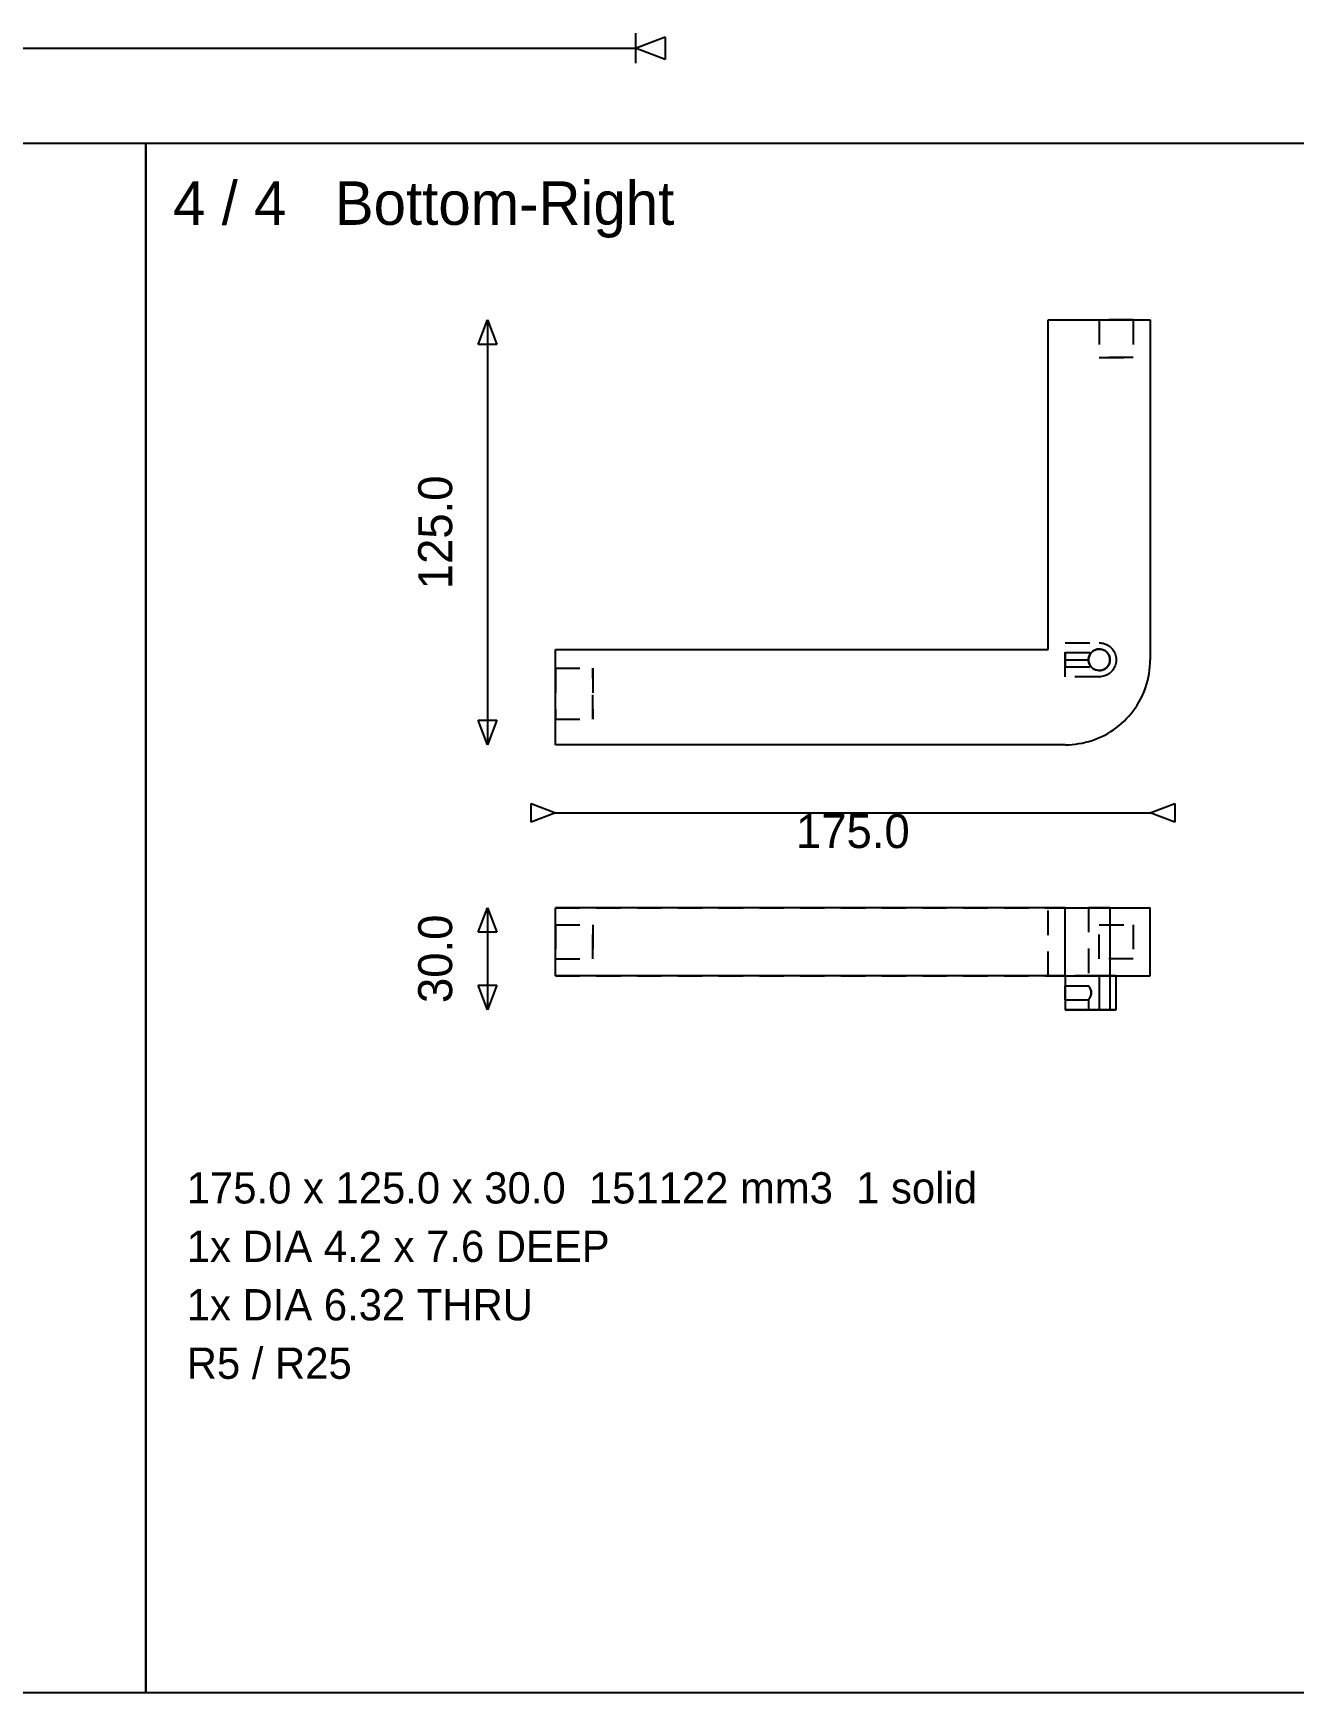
# Model space of a CAD drawing. Extents: x 8 to 586, y 8 to 412.
# Drawn here: x 315.7 to 408.4, y 84 to 206.1 of the extents above; entities that cross this region are included whole.
import ezdxf
from ezdxf.enums import TextEntityAlignment as Align

# ---------------------------------------------------------------- set-up
doc = ezdxf.new("R2010")
doc.units = 0
doc.linetypes.add('DASHED', pattern=[3, 1.8, -1.2])
for name, color, linetype in [('DIMS', 1, 'CONTINUOUS'), ('FRAME', 250, 'CONTINUOUS'), ('HIDDEN', 8, 'DASHED'), ('LABEL', 7, 'CONTINUOUS'), ('TEXT', 7, 'CONTINUOUS'), ('VISIBLE', 7, 'CONTINUOUS')]:
    doc.layers.add(name, color=color, linetype=linetype)

msp = doc.modelspace()

# ---------------------------------------------------------------- linework, layer by layer
at = {"layer": 'DIMS'}
for p, q in [((360, 206.1), (360, 203.9)), ((360, 205), (362.2, 205.836)), ((362.2, 205.836), (362.2, 204.164)), ((235, 205), (360, 205)), ((362.2, 204.164), (360, 205)), ((348.441, 183.2), (349.125, 185)), ((349.125, 185), (349.125, 153.75)), ((349.125, 185), (349.809, 183.2)), ((349.809, 183.2), (348.441, 183.2)), ((349.125, 153.75), (348.441, 155.55)), ((348.441, 155.55), (349.809, 155.55)), ((349.809, 155.55), (349.125, 153.75)), ((352.325, 148.066), (352.325, 149.434)), ((352.325, 149.434), (354.125, 148.75)), ((397.875, 148.75), (399.675, 149.434)), ((399.675, 149.434), (399.675, 148.066)), ((354.125, 148.75), (352.325, 148.066)), ((354.125, 148.75), (397.875, 148.75)), ((399.675, 148.066), (397.875, 148.75)), ((348.441, 139.95), (349.125, 141.75)), ((349.125, 141.75), (349.125, 134.25)), ((349.125, 141.75), (349.809, 139.95)), ((349.809, 139.95), (348.441, 139.95)), ((349.125, 134.25), (348.441, 136.05)), ((348.441, 136.05), (349.809, 136.05)), ((349.809, 136.05), (349.125, 134.25))]:
    msp.add_line(p, q, dxfattribs=at)
at = {"layer": 'FRAME'}
for p, q in [((220, 198), (324, 198)), ((324, 198), (324, 84)), ((324, 198), (428, 198)), ((324, 84), (324, 198)), ((324, 84), (220, 84)), ((428, 84), (324, 84))]:
    msp.add_line(p, q, dxfattribs=at)
at = {"layer": 'HIDDEN'}
for p, q in [((390.375, 185), (397.875, 185)), ((390.375, 160.75), (390.375, 185)), ((396.625, 185), (394.125, 185)), ((394.125, 185), (396.625, 185)), ((394.125, 185), (394.125, 182.25)), ((394.125, 185), (394.125, 182.25)), ((396.625, 185), (396.625, 182.25)), ((396.625, 185), (396.625, 182.25)), ((397.875, 185), (397.875, 160)), ((396.625, 182.25), (394.125, 182.25)), ((394.125, 182.25), (396.625, 182.25)), ((391.625, 161.25), (394.125, 161.25)), ((391.625, 158.75), (391.625, 161.25)), ((391.625, 161.25), (394.125, 161.25)), ((391.625, 158.75), (391.625, 161.25)), ((394.125, 161.25), (394.2256, 161.2459)), ((394.125, 161.25), (394.2256, 161.2459)), ((394.2256, 161.2459), (394.3255, 161.2338)), ((394.2256, 161.2459), (394.3255, 161.2338)), ((394.3255, 161.2338), (394.4241, 161.2137)), ((394.3255, 161.2338), (394.4241, 161.2137)), ((394.4241, 161.2137), (394.5208, 161.1857)), ((394.4241, 161.2137), (394.5208, 161.1857)), ((394.5208, 161.1857), (394.615, 161.15)), ((394.5208, 161.1857), (394.615, 161.15)), ((354.125, 153.75), (354.125, 160.75)), ((354.125, 160.75), (390.375, 160.75)), ((391.625, 160.5115), (391.625, 160.525)), ((391.625, 160.525), (391.625, 160.4981)), ((391.625, 160.525), (393.5347, 160.525)), ((391.625, 160.4981), (391.625, 160.5115)), ((391.625, 160.4846), (391.625, 160.4981)), ((391.625, 160.4981), (391.625, 160.4712)), ((391.625, 160.4712), (391.625, 160.4846)), ((391.625, 160.4577), (391.625, 160.4712)), ((391.625, 160.4712), (391.625, 160.4442)), ((391.625, 160.4442), (391.625, 160.4577)), ((391.625, 160.4308), (391.625, 160.4442)), ((391.625, 160.4442), (391.625, 160.4173)), ((391.625, 160.4173), (391.625, 160.4308)), ((391.625, 160.4038), (391.625, 160.4173)), ((391.625, 160.4173), (391.625, 160.3904)), ((391.625, 160.3904), (391.625, 160.4038)), ((391.625, 160.3769), (391.625, 160.3904)), ((391.625, 160.3904), (391.625, 160.3635)), ((391.625, 160.3635), (391.625, 160.3769)), ((391.625, 160.35), (391.625, 160.3635)), ((391.625, 160.3635), (391.625, 160.3365)), ((391.625, 160.3365), (391.625, 160.35)), ((391.625, 160.3231), (391.625, 160.3365)), ((391.625, 160.3365), (391.625, 160.3096)), ((391.625, 160.3096), (391.625, 160.3231)), ((391.625, 160.2962), (391.625, 160.3096)), ((391.625, 160.3096), (391.625, 160.2827)), ((391.625, 160.2827), (391.625, 160.2962)), ((391.625, 160.2692), (391.625, 160.2827)), ((391.625, 160.2827), (391.625, 160.2558)), ((391.625, 160.2558), (391.625, 160.2692)), ((391.625, 160.2423), (391.625, 160.2558)), ((391.625, 160.2558), (391.625, 160.2288)), ((391.625, 160.2288), (391.625, 160.2423)), ((391.625, 160.2154), (391.625, 160.2288)), ((391.625, 160.2288), (391.625, 160.2019)), ((391.625, 160.2019), (391.625, 160.2154)), ((391.625, 160.1885), (391.625, 160.2019)), ((391.625, 160.2019), (391.625, 160.175)), ((391.625, 160.175), (391.625, 160.1885)), ((391.625, 160.1615), (391.625, 160.175)), ((391.625, 160.175), (391.625, 160.1481)), ((391.625, 160.1481), (391.625, 160.1615)), ((391.625, 160.1346), (391.625, 160.1481)), ((391.625, 160.1481), (391.625, 160.1212)), ((391.625, 160.1212), (391.625, 160.1346)), ((391.625, 160.1077), (391.625, 160.1212)), ((391.625, 160.1212), (391.625, 160.0942)), ((391.625, 160.0942), (391.625, 160.1077)), ((391.625, 160.0808), (391.625, 160.0942)), ((391.625, 160.0942), (391.625, 160.0673)), ((391.625, 160.0673), (391.625, 160.0808)), ((391.625, 160.0538), (391.625, 160.0673)), ((391.625, 160.0673), (391.625, 160.0404)), ((391.625, 160.0404), (391.625, 160.0538)), ((391.625, 160.0269), (391.625, 160.0404)), ((391.625, 160.0404), (391.625, 160.0135)), ((391.625, 160.0135), (391.625, 160.0269)), ((391.625, 160), (391.625, 160.0135)), ((391.625, 160.0135), (391.625, 159.9865)), ((391.625, 159.9865), (391.625, 160)), ((391.625, 160), (393.335, 160)), ((391.625, 159.9865), (391.625, 159.9596)), ((391.625, 159.9731), (391.625, 159.9865)), ((391.625, 159.9596), (391.625, 159.9731)), ((391.625, 159.9596), (391.625, 159.9327)), ((391.625, 159.9462), (391.625, 159.9596)), ((393.3362, 160.0442), (393.3351, 160.0147)), ((393.3351, 160.0147), (393.3351, 159.9853)), ((393.3351, 159.9853), (393.3362, 159.9558)), ((393.3384, 160.0735), (393.3362, 160.0442)), ((393.3362, 159.9558), (393.3384, 159.9265)), ((393.3376, 160.0636), (393.358, 160.1891)), ((393.3376, 159.9364), (393.3376, 160.0636)), ((393.3417, 160.1028), (393.3384, 160.0735)), ((393.3461, 160.1319), (393.3417, 160.1028)), ((393.3515, 160.1608), (393.3461, 160.1319)), ((393.3581, 160.1895), (393.3515, 160.1608)), ((393.358, 160.1891), (393.3982, 160.3097)), ((393.3657, 160.218), (393.3581, 160.1895)), ((393.3743, 160.2461), (393.3657, 160.218)), ((393.384, 160.274), (393.3743, 160.2461)), ((393.3947, 160.3014), (393.384, 160.274)), ((393.4065, 160.3284), (393.3947, 160.3014)), ((393.3982, 160.3097), (393.4573, 160.4222)), ((393.4192, 160.3549), (393.4065, 160.3284)), ((393.4329, 160.381), (393.4192, 160.3549)), ((393.4476, 160.4065), (393.4329, 160.381)), ((393.4632, 160.4315), (393.4476, 160.4065)), ((393.4573, 160.4222), (393.5337, 160.5239)), ((393.4798, 160.4558), (393.4632, 160.4315)), ((393.4972, 160.4796), (393.4798, 160.4558)), ((393.5155, 160.5026), (393.4972, 160.4796)), ((393.5347, 160.525), (393.5155, 160.5026)), ((393.5337, 160.5239), (393.6254, 160.6119)), ((393.6254, 160.6119), (393.73, 160.6842)), ((393.73, 160.6842), (393.8449, 160.7387)), ((393.8449, 160.7387), (393.967, 160.774)), ((393.967, 160.774), (394.0932, 160.7894)), ((394.0932, 160.7894), (394.2202, 160.7842)), ((394.2202, 160.7842), (394.3448, 160.7588)), ((394.3448, 160.7588), (394.4637, 160.7137)), ((394.4637, 160.7137), (394.5738, 160.6502)), ((394.5738, 160.6502), (394.6723, 160.5697)), ((394.615, 161.15), (394.7059, 161.1068)), ((394.615, 161.15), (394.7059, 161.1068)), ((394.6723, 160.5697), (394.7566, 160.4746)), ((394.7059, 161.1068), (394.7931, 161.0565)), ((394.7059, 161.1068), (394.7931, 161.0565)), ((394.7566, 160.4746), (394.8245, 160.3671)), ((394.7931, 161.0565), (394.8759, 160.9993)), ((394.7931, 161.0565), (394.8759, 160.9993)), ((394.8245, 160.3671), (394.8743, 160.2502)), ((394.8743, 160.2502), (394.9048, 160.1267)), ((394.8759, 160.9993), (394.9539, 160.9356)), ((394.8759, 160.9993), (394.9539, 160.9356)), ((394.9048, 160.1267), (394.915, 160)), ((394.915, 160), (394.9048, 159.8733)), ((394.9539, 160.9356), (395.0265, 160.8659)), ((394.9539, 160.9356), (395.0265, 160.8659)), ((395.0265, 160.8659), (395.0933, 160.7906)), ((395.0265, 160.8659), (395.0933, 160.7906)), ((395.0933, 160.7906), (395.1537, 160.7101)), ((395.0933, 160.7906), (395.1537, 160.7101)), ((395.1537, 160.7101), (395.2075, 160.625)), ((395.1537, 160.7101), (395.2075, 160.625)), ((395.2075, 160.625), (395.2543, 160.5359)), ((395.2075, 160.625), (395.2543, 160.5359)), ((395.2543, 160.5359), (395.2938, 160.4433)), ((395.2543, 160.5359), (395.2938, 160.4433)), ((395.2938, 160.4433), (395.3256, 160.3478)), ((395.2938, 160.4433), (395.3256, 160.3478)), ((395.3256, 160.3478), (395.3497, 160.25)), ((395.3256, 160.3478), (395.3497, 160.25)), ((395.3497, 160.25), (395.3659, 160.1507)), ((395.3497, 160.25), (395.3659, 160.1507)), ((395.3659, 160.1507), (395.374, 160.0503)), ((395.3659, 160.1507), (395.374, 160.0503)), ((395.374, 160.0503), (395.374, 159.9497)), ((395.374, 160.0503), (395.374, 159.9497)), ((397.8699, 159.7483), (397.875, 160)), ((354.125, 159.375), (354.125, 155.625)), ((354.125, 155.625), (354.125, 159.375)), ((354.125, 159.375), (356.875, 159.375)), ((354.125, 159.375), (356.875, 159.375)), ((356.875, 159.375), (356.875, 155.625)), ((356.875, 155.625), (356.875, 159.375)), ((391.625, 159.9327), (391.625, 159.9462)), ((391.625, 159.9327), (391.625, 159.9058)), ((391.625, 159.9192), (391.625, 159.9327)), ((391.625, 159.9058), (391.625, 159.9192)), ((391.625, 159.9058), (391.625, 159.8788)), ((391.625, 159.8923), (391.625, 159.9058)), ((391.625, 159.8788), (391.625, 159.8923)), ((391.625, 159.8788), (391.625, 159.8519)), ((391.625, 159.8654), (391.625, 159.8788)), ((391.625, 159.8519), (391.625, 159.8654)), ((391.625, 159.8519), (391.625, 159.825)), ((391.625, 159.8385), (391.625, 159.8519)), ((391.625, 159.825), (391.625, 159.8385)), ((391.625, 159.825), (391.625, 159.7981)), ((391.625, 159.8115), (391.625, 159.825)), ((391.625, 159.7981), (391.625, 159.8115)), ((391.625, 159.7981), (391.625, 159.7712)), ((391.625, 159.7846), (391.625, 159.7981)), ((391.625, 159.7712), (391.625, 159.7846)), ((391.625, 159.7712), (391.625, 159.7442)), ((391.625, 159.7577), (391.625, 159.7712)), ((391.625, 159.7442), (391.625, 159.7577)), ((391.625, 159.7442), (391.625, 159.7173)), ((391.625, 159.7308), (391.625, 159.7442)), ((391.625, 159.7173), (391.625, 159.7308)), ((391.625, 159.7173), (391.625, 159.6904)), ((391.625, 159.7038), (391.625, 159.7173)), ((391.625, 159.6904), (391.625, 159.7038)), ((391.625, 159.6904), (391.625, 159.6635)), ((391.625, 159.6769), (391.625, 159.6904)), ((391.625, 159.6635), (391.625, 159.6769)), ((391.625, 159.6635), (391.625, 159.6365)), ((391.625, 159.65), (391.625, 159.6635)), ((391.625, 159.6365), (391.625, 159.65)), ((391.625, 159.6365), (391.625, 159.6096)), ((391.625, 159.6231), (391.625, 159.6365)), ((391.625, 159.6096), (391.625, 159.6231)), ((391.625, 159.6096), (391.625, 159.5827)), ((391.625, 159.5962), (391.625, 159.6096)), ((391.625, 159.5827), (391.625, 159.5962)), ((391.625, 159.5827), (391.625, 159.5558)), ((391.625, 159.5692), (391.625, 159.5827)), ((391.625, 159.5558), (391.625, 159.5692)), ((391.625, 159.5558), (391.625, 159.5288)), ((391.625, 159.5423), (391.625, 159.5558)), ((391.625, 159.5288), (391.625, 159.5423)), ((391.625, 159.5288), (391.625, 159.5019)), ((391.625, 159.5154), (391.625, 159.5288)), ((391.625, 159.5019), (391.625, 159.5154)), ((391.625, 159.5019), (391.625, 159.475)), ((391.625, 159.4885), (391.625, 159.5019)), ((391.625, 159.475), (391.625, 159.4885)), ((391.625, 159.475), (393.5347, 159.475)), ((394.125, 158.75), (391.625, 158.75)), ((394.125, 158.75), (391.625, 158.75)), ((393.358, 159.8109), (393.3376, 159.9364)), ((393.3384, 159.9265), (393.3417, 159.8972)), ((393.3417, 159.8972), (393.3461, 159.8681)), ((393.3461, 159.8681), (393.3515, 159.8392)), ((393.3515, 159.8392), (393.3581, 159.8105)), ((393.3982, 159.6903), (393.358, 159.8109)), ((393.3581, 159.8105), (393.3657, 159.782)), ((393.3657, 159.782), (393.3743, 159.7539)), ((393.3743, 159.7539), (393.384, 159.726)), ((393.384, 159.726), (393.3947, 159.6986)), ((393.3947, 159.6986), (393.4065, 159.6716)), ((393.4573, 159.5778), (393.3982, 159.6903)), ((393.4065, 159.6716), (393.4192, 159.6451)), ((393.4192, 159.6451), (393.4329, 159.619)), ((393.4329, 159.619), (393.4476, 159.5935)), ((393.4476, 159.5935), (393.4632, 159.5685)), ((393.5337, 159.4761), (393.4573, 159.5778)), ((393.4632, 159.5685), (393.4798, 159.5442)), ((393.4798, 159.5442), (393.4972, 159.5204)), ((393.4972, 159.5204), (393.5155, 159.4974)), ((393.5155, 159.4974), (393.5347, 159.475)), ((393.6254, 159.3881), (393.5337, 159.4761)), ((393.73, 159.3158), (393.6254, 159.3881)), ((393.8449, 159.2613), (393.73, 159.3158)), ((393.967, 159.226), (393.8449, 159.2613)), ((394.0932, 159.2106), (393.967, 159.226)), ((394.2202, 159.2158), (394.0932, 159.2106)), ((394.2256, 158.7541), (394.125, 158.75)), ((394.2256, 158.7541), (394.125, 158.75)), ((394.3448, 159.2412), (394.2202, 159.2158)), ((394.3255, 158.7662), (394.2256, 158.7541)), ((394.3255, 158.7662), (394.2256, 158.7541)), ((394.4241, 158.7863), (394.3255, 158.7662)), ((394.4241, 158.7863), (394.3255, 158.7662)), ((394.4637, 159.2863), (394.3448, 159.2412)), ((394.5208, 158.8143), (394.4241, 158.7863)), ((394.5208, 158.8143), (394.4241, 158.7863)), ((394.5738, 159.3498), (394.4637, 159.2863)), ((394.615, 158.85), (394.5208, 158.8143)), ((394.615, 158.85), (394.5208, 158.8143)), ((394.6723, 159.4303), (394.5738, 159.3498)), ((394.7059, 158.8932), (394.615, 158.85)), ((394.7059, 158.8932), (394.615, 158.85)), ((394.7566, 159.5254), (394.6723, 159.4303)), ((394.7931, 158.9435), (394.7059, 158.8932)), ((394.7931, 158.9435), (394.7059, 158.8932)), ((394.8245, 159.6329), (394.7566, 159.5254)), ((394.8759, 159.0007), (394.7931, 158.9435)), ((394.8759, 159.0007), (394.7931, 158.9435)), ((394.8743, 159.7498), (394.8245, 159.6329)), ((394.9048, 159.8733), (394.8743, 159.7498)), ((394.9539, 159.0644), (394.8759, 159.0007)), ((394.9539, 159.0644), (394.8759, 159.0007)), ((395.0265, 159.1341), (394.9539, 159.0644)), ((395.0265, 159.1341), (394.9539, 159.0644)), ((395.0933, 159.2094), (395.0265, 159.1341)), ((395.0933, 159.2094), (395.0265, 159.1341)), ((395.1537, 159.2899), (395.0933, 159.2094)), ((395.1537, 159.2899), (395.0933, 159.2094)), ((395.2075, 159.375), (395.1537, 159.2899)), ((395.2075, 159.375), (395.1537, 159.2899)), ((395.2543, 159.4641), (395.2075, 159.375)), ((395.2543, 159.4641), (395.2075, 159.375)), ((395.2938, 159.5567), (395.2543, 159.4641)), ((395.2938, 159.5567), (395.2543, 159.4641)), ((395.3256, 159.6522), (395.2938, 159.5567)), ((395.3256, 159.6522), (395.2938, 159.5567)), ((395.3497, 159.75), (395.3256, 159.6522)), ((395.3497, 159.75), (395.3256, 159.6522)), ((395.3659, 159.8493), (395.3497, 159.75)), ((395.3659, 159.8493), (395.3497, 159.75)), ((395.374, 159.9497), (395.3659, 159.8493)), ((395.374, 159.9497), (395.3659, 159.8493)), ((397.6934, 158.5043), (397.7487, 158.7498)), ((397.7487, 158.7498), (397.7941, 158.9974)), ((397.7941, 158.9974), (397.8294, 159.2466)), ((397.8294, 159.2466), (397.8547, 159.4971)), ((397.8547, 159.4971), (397.8699, 159.7483)), ((397.2716, 157.3207), (397.3749, 157.5502)), ((397.3749, 157.5502), (397.4689, 157.7837)), ((397.4689, 157.7837), (397.5534, 158.0208)), ((397.5534, 158.0208), (397.6282, 158.2611)), ((397.6282, 158.2611), (397.6934, 158.5043)), ((396.6215, 156.2454), (396.7686, 156.4496)), ((396.7686, 156.4496), (396.9074, 156.6596)), ((396.9074, 156.6596), (397.0377, 156.875)), ((397.0377, 156.875), (397.1591, 157.0955)), ((397.1591, 157.0955), (397.2716, 157.3207)), ((354.125, 155.625), (356.875, 155.625)), ((354.125, 155.625), (356.875, 155.625)), ((395.3796, 155.0035), (395.5778, 155.1587)), ((395.5778, 155.1587), (395.7695, 155.3218)), ((395.7695, 155.3218), (395.9545, 155.4925)), ((395.9545, 155.4925), (396.1325, 155.6705)), ((396.1325, 155.6705), (396.3032, 155.8555)), ((396.3032, 155.8555), (396.4663, 156.0472)), ((396.4663, 156.0472), (396.6215, 156.2454)), ((392.6276, 153.8309), (392.8752, 153.8763)), ((392.8752, 153.8763), (393.1207, 153.9316)), ((393.1207, 153.9316), (393.3639, 153.9968)), ((393.3639, 153.9968), (393.6042, 154.0716)), ((393.6042, 154.0716), (393.8413, 154.1561)), ((393.8413, 154.1561), (394.0748, 154.2501)), ((394.0748, 154.2501), (394.3043, 154.3534)), ((394.3043, 154.3534), (394.5295, 154.4659)), ((394.5295, 154.4659), (394.75, 154.5873)), ((394.75, 154.5873), (394.9654, 154.7176)), ((394.9654, 154.7176), (395.1754, 154.8564)), ((395.1754, 154.8564), (395.3796, 155.0035)), ((391.625, 153.75), (354.125, 153.75)), ((391.625, 153.75), (391.8767, 153.7551)), ((391.8767, 153.7551), (392.1279, 153.7703)), ((392.1279, 153.7703), (392.3784, 153.7956)), ((392.3784, 153.7956), (392.6276, 153.8309)), ((354.125, 136.75), (354.125, 141.75)), ((354.125, 141.75), (390.375, 141.75)), ((390.375, 141.75), (397.875, 141.75)), ((390.375, 136.75), (390.375, 141.75)), ((390.375, 136.75), (390.375, 141.75)), ((393.3755, 141.75), (393.335, 141.75)), ((393.335, 141.75), (393.3755, 141.75)), ((393.335, 141.75), (393.335, 136.025)), ((393.416, 141.75), (393.3755, 141.75)), ((393.3755, 141.75), (393.416, 141.75)), ((393.4565, 141.75), (393.416, 141.75)), ((393.416, 141.75), (393.4565, 141.75)), ((393.4971, 141.75), (393.4565, 141.75)), ((393.4565, 141.75), (393.4971, 141.75)), ((393.5376, 141.75), (393.4971, 141.75)), ((393.4971, 141.75), (393.5376, 141.75)), ((393.5781, 141.75), (393.5376, 141.75)), ((393.5376, 141.75), (393.5781, 141.75)), ((393.6186, 141.75), (393.5781, 141.75)), ((393.5781, 141.75), (393.6186, 141.75)), ((393.6591, 141.75), (393.6186, 141.75)), ((393.6186, 141.75), (393.6591, 141.75)), ((393.6996, 141.75), (393.6591, 141.75)), ((393.6591, 141.75), (393.6996, 141.75)), ((393.7401, 141.75), (393.6996, 141.75)), ((393.6996, 141.75), (393.7401, 141.75)), ((393.7806, 141.75), (393.7401, 141.75)), ((393.7401, 141.75), (393.7806, 141.75)), ((393.8212, 141.75), (393.7806, 141.75)), ((393.7806, 141.75), (393.8212, 141.75)), ((393.8617, 141.75), (393.8212, 141.75)), ((393.8212, 141.75), (393.8617, 141.75)), ((393.9022, 141.75), (393.8617, 141.75)), ((393.8617, 141.75), (393.9022, 141.75)), ((393.9427, 141.75), (393.9022, 141.75)), ((393.9022, 141.75), (393.9427, 141.75)), ((393.9832, 141.75), (393.9427, 141.75)), ((393.9427, 141.75), (393.9832, 141.75)), ((394.0237, 141.75), (393.9832, 141.75)), ((393.9832, 141.75), (394.0237, 141.75)), ((394.0642, 141.75), (394.0237, 141.75)), ((394.0237, 141.75), (394.0642, 141.75)), ((394.1047, 141.75), (394.0642, 141.75)), ((394.0642, 141.75), (394.1047, 141.75)), ((394.1453, 141.75), (394.1047, 141.75)), ((394.1047, 141.75), (394.1453, 141.75)), ((394.1858, 141.75), (394.1453, 141.75)), ((394.1453, 141.75), (394.1858, 141.75)), ((394.2263, 141.75), (394.1858, 141.75)), ((394.1858, 141.75), (394.2263, 141.75)), ((394.2668, 141.75), (394.2263, 141.75)), ((394.2263, 141.75), (394.2668, 141.75)), ((394.3073, 141.75), (394.2668, 141.75)), ((394.2668, 141.75), (394.3073, 141.75)), ((394.3478, 141.75), (394.3073, 141.75)), ((394.3073, 141.75), (394.3478, 141.75)), ((394.3883, 141.75), (394.3478, 141.75)), ((394.3478, 141.75), (394.3883, 141.75)), ((394.4288, 141.75), (394.3883, 141.75)), ((394.3883, 141.75), (394.4288, 141.75)), ((394.4694, 141.75), (394.4288, 141.75)), ((394.4288, 141.75), (394.4694, 141.75)), ((394.5099, 141.75), (394.4694, 141.75)), ((394.4694, 141.75), (394.5099, 141.75)), ((394.5504, 141.75), (394.5099, 141.75)), ((394.5099, 141.75), (394.5504, 141.75)), ((394.5909, 141.75), (394.5504, 141.75)), ((394.5504, 141.75), (394.5909, 141.75)), ((394.6314, 141.75), (394.5909, 141.75)), ((394.5909, 141.75), (394.6314, 141.75)), ((394.6719, 141.75), (394.6314, 141.75)), ((394.6314, 141.75), (394.6719, 141.75)), ((394.7124, 141.75), (394.6719, 141.75)), ((394.6719, 141.75), (394.7124, 141.75)), ((394.7529, 141.75), (394.7124, 141.75)), ((394.7124, 141.75), (394.7529, 141.75)), ((394.7935, 141.75), (394.7529, 141.75)), ((394.7529, 141.75), (394.7935, 141.75)), ((394.834, 141.75), (394.7935, 141.75)), ((394.7935, 141.75), (394.834, 141.75)), ((394.8745, 141.75), (394.834, 141.75)), ((394.834, 141.75), (394.8745, 141.75)), ((394.915, 141.75), (394.8745, 141.75)), ((394.8745, 141.75), (394.915, 141.75)), ((394.915, 141.75), (394.915, 141.5577)), ((397.875, 136.75), (397.875, 141.75)), ((354.125, 140.5), (354.125, 138)), ((354.125, 138), (354.125, 140.5)), ((354.125, 140.5), (356.875, 140.5)), ((354.125, 140.5), (356.875, 140.5)), ((356.875, 140.5), (356.875, 138)), ((356.875, 138), (356.875, 140.5)), ((394.125, 138), (394.125, 140.5)), ((394.125, 140.5), (396.625, 140.5)), ((394.125, 138), (394.125, 140.5)), ((394.125, 140.5), (396.625, 140.5)), ((394.915, 141.5577), (394.915, 141.3654)), ((394.915, 141.3654), (394.915, 141.1731)), ((394.915, 141.1731), (394.915, 140.9808)), ((394.915, 140.9808), (394.915, 140.7885)), ((394.915, 140.7885), (394.915, 140.5962)), ((394.915, 140.5962), (394.915, 140.4038)), ((396.625, 140.5), (396.625, 138)), ((396.625, 140.5), (396.625, 138)), ((394.915, 140.4038), (394.915, 140.2115)), ((394.915, 140.2115), (394.915, 140.0192)), ((394.915, 140.0192), (394.915, 139.8269)), ((394.915, 139.8269), (394.915, 139.6346)), ((394.915, 139.6346), (394.915, 139.4423)), ((394.915, 139.4423), (394.915, 139.25)), ((394.915, 139.25), (394.915, 139.0577)), ((354.125, 138), (356.875, 138)), ((354.125, 138), (356.875, 138)), ((396.625, 138), (394.125, 138)), ((396.625, 138), (394.125, 138)), ((394.915, 139.0577), (394.915, 138.8654)), ((394.915, 138.8654), (394.915, 138.6731)), ((394.915, 138.6731), (394.915, 138.4808)), ((394.915, 138.4808), (394.915, 138.2885)), ((394.915, 138.2885), (394.915, 138.0962)), ((394.915, 138.0962), (394.915, 137.9038)), ((394.915, 137.9038), (394.915, 137.7115)), ((394.915, 137.7115), (394.915, 137.5192)), ((394.915, 137.5192), (394.915, 137.3269)), ((394.915, 137.3269), (394.915, 137.1346)), ((394.915, 137.1346), (394.915, 136.9423)), ((394.915, 136.9423), (394.915, 136.75)), ((354.125, 136.75), (390.375, 136.75)), ((390.375, 136.75), (397.875, 136.75)), ((391.625, 136.75), (394.125, 136.75)), ((394.125, 136.75), (391.625, 136.75)), ((391.625, 136.75), (391.625, 134.25)), ((391.625, 136.025), (391.625, 135.9981)), ((391.625, 135.9981), (391.625, 136.025)), ((391.625, 136.025), (393.335, 136.025)), ((391.625, 135.9981), (391.625, 135.9712)), ((391.625, 135.9712), (391.625, 135.9981)), ((391.625, 135.9712), (391.625, 135.9442)), ((391.625, 135.9442), (391.625, 135.9712)), ((391.625, 135.9442), (391.625, 135.9173)), ((391.625, 135.9173), (391.625, 135.9442)), ((391.625, 135.9173), (391.625, 135.8904)), ((391.625, 135.8904), (391.625, 135.9173)), ((391.625, 135.8904), (391.625, 135.8635)), ((391.625, 135.8635), (391.625, 135.8904)), ((391.625, 135.8635), (391.625, 135.8365)), ((391.625, 135.8365), (391.625, 135.8635)), ((391.625, 135.8365), (391.625, 135.8096)), ((391.625, 135.8096), (391.625, 135.8365)), ((391.625, 135.8096), (391.625, 135.7827)), ((391.625, 135.7827), (391.625, 135.8096)), ((391.625, 135.7827), (391.625, 135.7558)), ((391.625, 135.7558), (391.625, 135.7827)), ((391.625, 135.7558), (391.625, 135.7288)), ((391.625, 135.7288), (391.625, 135.7558)), ((391.625, 135.7288), (391.625, 135.7019)), ((391.625, 135.7019), (391.625, 135.7288)), ((391.625, 135.7019), (391.625, 135.675)), ((391.625, 135.675), (391.625, 135.7019)), ((391.625, 135.675), (391.625, 135.6481)), ((391.625, 135.6481), (391.625, 135.675)), ((391.625, 135.6481), (391.625, 135.6212)), ((391.625, 135.6212), (391.625, 135.6481)), ((391.625, 135.6212), (391.625, 135.5942)), ((391.625, 135.5942), (391.625, 135.6212)), ((391.625, 135.5942), (391.625, 135.5673)), ((391.625, 135.5673), (391.625, 135.5942)), ((391.625, 135.5673), (391.625, 135.5404)), ((391.625, 135.5404), (391.625, 135.5673)), ((391.625, 135.5404), (391.625, 135.5135)), ((391.625, 135.5135), (391.625, 135.5404)), ((393.335, 136.025), (393.351, 136.0006)), ((393.351, 136.0006), (393.335, 136.025)), ((393.351, 136.0006), (393.3667, 135.9759)), ((393.3667, 135.9759), (393.351, 136.0006)), ((393.3667, 135.9759), (393.3821, 135.951)), ((393.3821, 135.951), (393.3667, 135.9759)), ((393.3821, 135.951), (393.3971, 135.9259)), ((393.3971, 135.9259), (393.3821, 135.951)), ((393.3971, 135.9259), (393.4116, 135.9006)), ((393.4116, 135.9006), (393.3971, 135.9259)), ((393.4116, 135.9006), (393.4257, 135.875)), ((393.4257, 135.875), (393.4116, 135.9006)), ((393.4257, 135.875), (393.4392, 135.8491)), ((393.4392, 135.8491), (393.4257, 135.875)), ((393.4392, 135.8491), (393.4522, 135.8229)), ((393.4522, 135.8229), (393.4392, 135.8491)), ((393.4522, 135.8229), (393.4645, 135.7964)), ((393.4645, 135.7964), (393.4522, 135.8229)), ((393.4645, 135.7964), (393.4761, 135.7695)), ((393.4761, 135.7695), (393.4645, 135.7964)), ((393.4761, 135.7695), (393.4869, 135.7424)), ((393.4869, 135.7424), (393.4761, 135.7695)), ((393.4869, 135.7424), (393.4968, 135.7149)), ((393.4968, 135.7149), (393.4869, 135.7424)), ((393.4968, 135.7149), (393.5058, 135.6871)), ((393.5058, 135.6871), (393.4968, 135.7149)), ((393.5058, 135.6871), (393.5137, 135.6589)), ((393.5137, 135.6589), (393.5058, 135.6871)), ((393.5137, 135.6589), (393.5204, 135.6305)), ((393.5204, 135.6305), (393.5137, 135.6589)), ((393.5204, 135.6305), (393.526, 135.6018)), ((393.526, 135.6018), (393.5204, 135.6305)), ((393.526, 135.6018), (393.5302, 135.5729)), ((393.5302, 135.5729), (393.526, 135.6018)), ((393.5302, 135.5729), (393.5331, 135.5438)), ((393.5331, 135.5438), (393.5302, 135.5729)), ((393.5331, 135.5438), (393.5345, 135.5146)), ((393.5345, 135.5146), (393.5331, 135.5438)), ((394.125, 136.75), (394.1571, 136.75)), ((394.1571, 136.75), (394.125, 136.75)), ((394.125, 136.75), (394.125, 134.25)), ((394.1571, 136.75), (394.1891, 136.75)), ((394.1891, 136.75), (394.1571, 136.75)), ((394.1891, 136.75), (394.2212, 136.75)), ((394.2212, 136.75), (394.1891, 136.75)), ((394.2212, 136.75), (394.2532, 136.75)), ((394.2532, 136.75), (394.2212, 136.75)), ((394.2532, 136.75), (394.2853, 136.75)), ((394.2853, 136.75), (394.2532, 136.75)), ((394.2853, 136.75), (394.3173, 136.75)), ((394.3173, 136.75), (394.2853, 136.75)), ((394.3173, 136.75), (394.3494, 136.75)), ((394.3494, 136.75), (394.3173, 136.75)), ((394.3494, 136.75), (394.3814, 136.75)), ((394.3814, 136.75), (394.3494, 136.75)), ((394.3814, 136.75), (394.4135, 136.75)), ((394.4135, 136.75), (394.3814, 136.75)), ((394.4135, 136.75), (394.4455, 136.75)), ((394.4455, 136.75), (394.4135, 136.75)), ((394.4455, 136.75), (394.4776, 136.75)), ((394.4776, 136.75), (394.4455, 136.75)), ((394.4776, 136.75), (394.5096, 136.75)), ((394.5096, 136.75), (394.4776, 136.75)), ((394.5096, 136.75), (394.5417, 136.75)), ((394.5417, 136.75), (394.5096, 136.75)), ((394.5417, 136.75), (394.5737, 136.75)), ((394.5737, 136.75), (394.5417, 136.75)), ((394.5737, 136.75), (394.6058, 136.75)), ((394.6058, 136.75), (394.5737, 136.75)), ((394.6058, 136.75), (394.6378, 136.75)), ((394.6378, 136.75), (394.6058, 136.75)), ((394.6378, 136.75), (394.6699, 136.75)), ((394.6699, 136.75), (394.6378, 136.75)), ((394.6699, 136.75), (394.7019, 136.75)), ((394.7019, 136.75), (394.6699, 136.75)), ((394.7019, 136.75), (394.734, 136.75)), ((394.734, 136.75), (394.7019, 136.75)), ((394.734, 136.75), (394.766, 136.75)), ((394.766, 136.75), (394.734, 136.75)), ((394.766, 136.75), (394.7981, 136.75)), ((394.7981, 136.75), (394.766, 136.75)), ((394.7981, 136.75), (394.8301, 136.75)), ((394.8301, 136.75), (394.7981, 136.75)), ((394.8301, 136.75), (394.8622, 136.75)), ((394.8622, 136.75), (394.8301, 136.75)), ((394.8622, 136.75), (394.8942, 136.75)), ((394.8942, 136.75), (394.8622, 136.75)), ((394.8942, 136.75), (394.9263, 136.75)), ((394.9263, 136.75), (394.8942, 136.75)), ((394.915, 136.75), (394.915, 136.5577)), ((394.915, 136.5577), (394.915, 136.3654)), ((394.915, 136.3654), (394.915, 136.1731)), ((394.915, 136.1731), (394.915, 135.9808)), ((394.915, 135.9808), (394.915, 135.7885)), ((394.915, 135.7885), (394.915, 135.5962)), ((394.915, 135.5962), (394.915, 135.4038)), ((394.9263, 136.75), (394.9583, 136.75)), ((394.9583, 136.75), (394.9263, 136.75)), ((394.9583, 136.75), (394.9904, 136.75)), ((394.9904, 136.75), (394.9583, 136.75)), ((394.9904, 136.75), (395.0224, 136.75)), ((395.0224, 136.75), (394.9904, 136.75)), ((395.0224, 136.75), (395.0545, 136.75)), ((395.0545, 136.75), (395.0224, 136.75)), ((395.0545, 136.75), (395.0865, 136.75)), ((395.0865, 136.75), (395.0545, 136.75)), ((395.0865, 136.75), (395.1186, 136.75)), ((395.1186, 136.75), (395.0865, 136.75)), ((395.1186, 136.75), (395.1506, 136.75)), ((395.1506, 136.75), (395.1186, 136.75)), ((395.1506, 136.75), (395.1827, 136.75)), ((395.1827, 136.75), (395.1506, 136.75)), ((395.1827, 136.75), (395.2147, 136.75)), ((395.2147, 136.75), (395.1827, 136.75)), ((395.2147, 136.75), (395.2468, 136.75)), ((395.2468, 136.75), (395.2147, 136.75)), ((395.2468, 136.75), (395.2788, 136.75)), ((395.2788, 136.75), (395.2468, 136.75)), ((395.2788, 136.75), (395.3109, 136.75)), ((395.3109, 136.75), (395.2788, 136.75)), ((395.3109, 136.75), (395.3429, 136.75)), ((395.3429, 136.75), (395.3109, 136.75)), ((395.3429, 136.75), (395.375, 136.75)), ((395.375, 136.75), (395.3429, 136.75)), ((391.625, 135.5135), (391.625, 135.4865)), ((391.625, 135.4865), (391.625, 135.5135)), ((391.625, 135.4865), (391.625, 135.4596)), ((391.625, 135.4596), (391.625, 135.4865)), ((391.625, 135.4596), (391.625, 135.4327)), ((391.625, 135.4327), (391.625, 135.4596)), ((391.625, 135.4327), (391.625, 135.4058)), ((391.625, 135.4058), (391.625, 135.4327)), ((391.625, 135.4058), (391.625, 135.3788)), ((391.625, 135.3788), (391.625, 135.4058)), ((391.625, 135.3788), (391.625, 135.3519)), ((391.625, 135.3519), (391.625, 135.3788)), ((391.625, 135.3519), (391.625, 135.325)), ((391.625, 135.325), (391.625, 135.3519)), ((391.625, 135.325), (391.625, 135.2981)), ((391.625, 135.2981), (391.625, 135.325)), ((391.625, 135.2981), (391.625, 135.2712)), ((391.625, 135.2712), (391.625, 135.2981)), ((391.625, 135.2712), (391.625, 135.2442)), ((391.625, 135.2442), (391.625, 135.2712)), ((391.625, 135.2442), (391.625, 135.2173)), ((391.625, 135.2173), (391.625, 135.2442)), ((391.625, 135.2173), (391.625, 135.1904)), ((391.625, 135.1904), (391.625, 135.2173)), ((391.625, 135.1904), (391.625, 135.1635)), ((391.625, 135.1635), (391.625, 135.1904)), ((391.625, 135.1635), (391.625, 135.1365)), ((391.625, 135.1365), (391.625, 135.1635)), ((391.625, 135.1365), (391.625, 135.1096)), ((391.625, 135.1096), (391.625, 135.1365)), ((391.625, 135.1096), (391.625, 135.0827)), ((391.625, 135.0827), (391.625, 135.1096)), ((391.625, 135.0827), (391.625, 135.0558)), ((391.625, 135.0558), (391.625, 135.0827)), ((391.625, 135.0558), (391.625, 135.0288)), ((391.625, 135.0288), (391.625, 135.0558)), ((391.625, 135.0288), (391.625, 135.0019)), ((391.625, 135.0019), (391.625, 135.0288)), ((391.625, 135.0019), (391.625, 134.975)), ((391.625, 134.975), (391.625, 135.0019)), ((391.625, 134.975), (393.335, 134.975)), ((393.351, 134.9994), (393.335, 134.975)), ((393.335, 134.975), (393.351, 134.9994)), ((393.335, 134.975), (393.335, 134.25)), ((393.3667, 135.0241), (393.351, 134.9994)), ((393.351, 134.9994), (393.3667, 135.0241)), ((393.3821, 135.049), (393.3667, 135.0241)), ((393.3667, 135.0241), (393.3821, 135.049)), ((393.3971, 135.0741), (393.3821, 135.049)), ((393.3821, 135.049), (393.3971, 135.0741)), ((393.4116, 135.0994), (393.3971, 135.0741)), ((393.3971, 135.0741), (393.4116, 135.0994)), ((393.4257, 135.125), (393.4116, 135.0994)), ((393.4116, 135.0994), (393.4257, 135.125)), ((393.4392, 135.1509), (393.4257, 135.125)), ((393.4257, 135.125), (393.4392, 135.1509)), ((393.4522, 135.1771), (393.4392, 135.1509)), ((393.4392, 135.1509), (393.4522, 135.1771)), ((393.4645, 135.2036), (393.4522, 135.1771)), ((393.4522, 135.1771), (393.4645, 135.2036)), ((393.4761, 135.2305), (393.4645, 135.2036)), ((393.4645, 135.2036), (393.4761, 135.2305)), ((393.4869, 135.2576), (393.4761, 135.2305)), ((393.4761, 135.2305), (393.4869, 135.2576)), ((393.4968, 135.2851), (393.4869, 135.2576)), ((393.4869, 135.2576), (393.4968, 135.2851)), ((393.5058, 135.3129), (393.4968, 135.2851)), ((393.4968, 135.2851), (393.5058, 135.3129)), ((393.5137, 135.3411), (393.5058, 135.3129)), ((393.5058, 135.3129), (393.5137, 135.3411)), ((393.5204, 135.3695), (393.5137, 135.3411)), ((393.5137, 135.3411), (393.5204, 135.3695)), ((393.526, 135.3982), (393.5204, 135.3695)), ((393.5204, 135.3695), (393.526, 135.3982)), ((393.5302, 135.4271), (393.526, 135.3982)), ((393.526, 135.3982), (393.5302, 135.4271)), ((393.5331, 135.4562), (393.5302, 135.4271)), ((393.5302, 135.4271), (393.5331, 135.4562)), ((393.5345, 135.4854), (393.5331, 135.4562)), ((393.5331, 135.4562), (393.5345, 135.4854)), ((393.5345, 135.5146), (393.5345, 135.4854)), ((393.5345, 135.4854), (393.5345, 135.5146)), ((394.915, 135.4038), (394.915, 135.2115)), ((394.915, 135.2115), (394.915, 135.0192)), ((394.915, 135.0192), (394.915, 134.8269)), ((394.915, 134.8269), (394.915, 134.6346)), ((394.915, 134.6346), (394.915, 134.4423)), ((394.915, 134.4423), (394.915, 134.25)), ((391.625, 134.25), (394.125, 134.25)), ((393.3755, 134.25), (393.335, 134.25)), ((393.335, 134.25), (393.3755, 134.25)), ((393.416, 134.25), (393.3755, 134.25)), ((393.3755, 134.25), (393.416, 134.25)), ((393.4565, 134.25), (393.416, 134.25)), ((393.416, 134.25), (393.4565, 134.25)), ((393.4971, 134.25), (393.4565, 134.25)), ((393.4565, 134.25), (393.4971, 134.25)), ((393.5376, 134.25), (393.4971, 134.25)), ((393.4971, 134.25), (393.5376, 134.25)), ((393.5781, 134.25), (393.5376, 134.25)), ((393.5376, 134.25), (393.5781, 134.25)), ((393.6186, 134.25), (393.5781, 134.25)), ((393.5781, 134.25), (393.6186, 134.25)), ((393.6591, 134.25), (393.6186, 134.25)), ((393.6186, 134.25), (393.6591, 134.25)), ((393.6996, 134.25), (393.6591, 134.25)), ((393.6591, 134.25), (393.6996, 134.25)), ((393.7401, 134.25), (393.6996, 134.25)), ((393.6996, 134.25), (393.7401, 134.25)), ((393.7806, 134.25), (393.7401, 134.25)), ((393.7401, 134.25), (393.7806, 134.25)), ((393.8212, 134.25), (393.7806, 134.25)), ((393.7806, 134.25), (393.8212, 134.25)), ((393.8617, 134.25), (393.8212, 134.25)), ((393.8212, 134.25), (393.8617, 134.25)), ((393.9022, 134.25), (393.8617, 134.25)), ((393.8617, 134.25), (393.9022, 134.25)), ((393.9427, 134.25), (393.9022, 134.25)), ((393.9022, 134.25), (393.9427, 134.25)), ((393.9832, 134.25), (393.9427, 134.25)), ((393.9427, 134.25), (393.9832, 134.25)), ((394.0237, 134.25), (393.9832, 134.25)), ((393.9832, 134.25), (394.0237, 134.25)), ((394.0642, 134.25), (394.0237, 134.25)), ((394.0237, 134.25), (394.0642, 134.25)), ((394.1047, 134.25), (394.0642, 134.25)), ((394.0642, 134.25), (394.1047, 134.25)), ((394.1453, 134.25), (394.1047, 134.25)), ((394.1047, 134.25), (394.1453, 134.25)), ((394.125, 134.25), (394.1571, 134.25)), ((394.1858, 134.25), (394.1453, 134.25)), ((394.1453, 134.25), (394.1858, 134.25)), ((394.1571, 134.25), (394.1891, 134.25)), ((394.2263, 134.25), (394.1858, 134.25)), ((394.1858, 134.25), (394.2263, 134.25)), ((394.1891, 134.25), (394.2212, 134.25)), ((394.2212, 134.25), (394.2532, 134.25)), ((394.2668, 134.25), (394.2263, 134.25)), ((394.2263, 134.25), (394.2668, 134.25)), ((394.2532, 134.25), (394.2853, 134.25)), ((394.3073, 134.25), (394.2668, 134.25)), ((394.2668, 134.25), (394.3073, 134.25)), ((394.2853, 134.25), (394.3173, 134.25)), ((394.3478, 134.25), (394.3073, 134.25)), ((394.3073, 134.25), (394.3478, 134.25)), ((394.3173, 134.25), (394.3494, 134.25)), ((394.3883, 134.25), (394.3478, 134.25)), ((394.3478, 134.25), (394.3883, 134.25)), ((394.3494, 134.25), (394.3814, 134.25)), ((394.3814, 134.25), (394.4135, 134.25)), ((394.4288, 134.25), (394.3883, 134.25)), ((394.3883, 134.25), (394.4288, 134.25)), ((394.4135, 134.25), (394.4455, 134.25)), ((394.4694, 134.25), (394.4288, 134.25)), ((394.4288, 134.25), (394.4694, 134.25)), ((394.4455, 134.25), (394.4776, 134.25)), ((394.5099, 134.25), (394.4694, 134.25)), ((394.4694, 134.25), (394.5099, 134.25)), ((394.4776, 134.25), (394.5096, 134.25)), ((394.5096, 134.25), (394.5417, 134.25)), ((394.5504, 134.25), (394.5099, 134.25)), ((394.5099, 134.25), (394.5504, 134.25)), ((394.5417, 134.25), (394.5737, 134.25)), ((394.5909, 134.25), (394.5504, 134.25)), ((394.5504, 134.25), (394.5909, 134.25)), ((394.5737, 134.25), (394.6058, 134.25)), ((394.6314, 134.25), (394.5909, 134.25)), ((394.5909, 134.25), (394.6314, 134.25)), ((394.6058, 134.25), (394.6378, 134.25)), ((394.6719, 134.25), (394.6314, 134.25)), ((394.6314, 134.25), (394.6719, 134.25)), ((394.6378, 134.25), (394.6699, 134.25)), ((394.6699, 134.25), (394.7019, 134.25)), ((394.7124, 134.25), (394.6719, 134.25)), ((394.6719, 134.25), (394.7124, 134.25)), ((394.7019, 134.25), (394.734, 134.25)), ((394.7529, 134.25), (394.7124, 134.25)), ((394.7124, 134.25), (394.7529, 134.25)), ((394.734, 134.25), (394.766, 134.25)), ((394.7935, 134.25), (394.7529, 134.25)), ((394.7529, 134.25), (394.7935, 134.25)), ((394.766, 134.25), (394.7981, 134.25)), ((394.834, 134.25), (394.7935, 134.25)), ((394.7935, 134.25), (394.834, 134.25)), ((394.7981, 134.25), (394.8301, 134.25)), ((394.8301, 134.25), (394.8622, 134.25)), ((394.8745, 134.25), (394.834, 134.25)), ((394.834, 134.25), (394.8745, 134.25)), ((394.8622, 134.25), (394.8942, 134.25)), ((394.915, 134.25), (394.8745, 134.25)), ((394.8745, 134.25), (394.915, 134.25)), ((394.8942, 134.25), (394.9263, 134.25)), ((394.9263, 134.25), (394.9583, 134.25)), ((394.9583, 134.25), (394.9904, 134.25)), ((394.9904, 134.25), (395.0224, 134.25)), ((395.0224, 134.25), (395.0545, 134.25)), ((395.0545, 134.25), (395.0865, 134.25)), ((395.0865, 134.25), (395.1186, 134.25)), ((395.1186, 134.25), (395.1506, 134.25)), ((395.1506, 134.25), (395.1827, 134.25)), ((395.1827, 134.25), (395.2147, 134.25)), ((395.2147, 134.25), (395.2468, 134.25)), ((395.2468, 134.25), (395.2788, 134.25)), ((395.2788, 134.25), (395.3109, 134.25)), ((395.3109, 134.25), (395.3429, 134.25)), ((395.3429, 134.25), (395.375, 134.25))]:
    msp.add_line(p, q, dxfattribs=at)
at = {"layer": 'VISIBLE'}
for p, q in [((390.375, 160.75), (390.375, 185)), ((390.375, 185), (397.875, 185)), ((397.875, 185), (397.875, 160)), ((354.125, 153.75), (354.125, 160.75)), ((354.125, 160.75), (390.375, 160.75)), ((393.335, 160), (393.3351, 160.0147)), ((393.3351, 159.9853), (393.335, 160)), ((393.3351, 160.0147), (393.3355, 160.0294)), ((393.3355, 159.9706), (393.3351, 159.9853)), ((393.3355, 160.0294), (393.3362, 160.0442)), ((393.3362, 159.9558), (393.3355, 159.9706)), ((393.3362, 160.0442), (393.3372, 160.0588)), ((393.3372, 159.9412), (393.3362, 159.9558)), ((393.3372, 160.0588), (393.3384, 160.0735)), ((393.358, 160.1891), (393.3376, 160.0636)), ((393.3376, 160.0636), (393.3376, 159.9364)), ((393.3384, 160.0735), (393.3399, 160.0882)), ((393.3399, 160.0882), (393.3417, 160.1028)), ((393.3417, 160.1028), (393.3438, 160.1174)), ((393.3438, 160.1174), (393.3461, 160.1319)), ((393.3461, 160.1319), (393.3487, 160.1464)), ((393.3487, 160.1464), (393.3515, 160.1608)), ((393.3515, 160.1608), (393.3547, 160.1752)), ((393.3547, 160.1752), (393.3581, 160.1895)), ((393.3982, 160.3097), (393.358, 160.1891)), ((393.3581, 160.1895), (393.3617, 160.2038)), ((393.3617, 160.2038), (393.3657, 160.218)), ((393.3657, 160.218), (393.3699, 160.2321)), ((393.3699, 160.2321), (393.3743, 160.2461)), ((393.3743, 160.2461), (393.379, 160.2601)), ((393.379, 160.2601), (393.384, 160.274)), ((393.384, 160.274), (393.3893, 160.2877)), ((393.3893, 160.2877), (393.3947, 160.3014)), ((393.3947, 160.3014), (393.4005, 160.3149)), ((393.4573, 160.4222), (393.3982, 160.3097)), ((393.4005, 160.3149), (393.4065, 160.3284)), ((393.4065, 160.3284), (393.4127, 160.3417)), ((393.4127, 160.3417), (393.4192, 160.3549)), ((393.4192, 160.3549), (393.426, 160.368)), ((393.426, 160.368), (393.4329, 160.381)), ((393.4329, 160.381), (393.4402, 160.3938)), ((393.4402, 160.3938), (393.4476, 160.4065)), ((393.4476, 160.4065), (393.4553, 160.4191)), ((393.4553, 160.4191), (393.4632, 160.4315)), ((393.5337, 160.5239), (393.4573, 160.4222)), ((393.4632, 160.4315), (393.4714, 160.4437)), ((393.4714, 160.4437), (393.4798, 160.4558)), ((393.4798, 160.4558), (393.4884, 160.4678)), ((393.4884, 160.4678), (393.4972, 160.4796)), ((393.4972, 160.4796), (393.5063, 160.4912)), ((393.5063, 160.4912), (393.5155, 160.5026)), ((393.5155, 160.5026), (393.525, 160.5139)), ((393.525, 160.5139), (393.5347, 160.525)), ((393.6254, 160.6119), (393.5337, 160.5239)), ((393.73, 160.6842), (393.6254, 160.6119)), ((393.8449, 160.7387), (393.73, 160.6842)), ((393.967, 160.774), (393.8449, 160.7387)), ((394.0932, 160.7894), (393.967, 160.774)), ((394.2202, 160.7842), (394.0932, 160.7894)), ((394.3448, 160.7588), (394.2202, 160.7842)), ((394.4637, 160.7137), (394.3448, 160.7588)), ((394.5738, 160.6502), (394.4637, 160.7137)), ((394.6723, 160.5697), (394.5738, 160.6502)), ((394.7566, 160.4746), (394.6723, 160.5697)), ((394.8245, 160.3671), (394.7566, 160.4746)), ((394.8743, 160.2502), (394.8245, 160.3671)), ((394.9048, 160.1267), (394.8743, 160.2502)), ((394.915, 160), (394.9048, 160.1267)), ((394.9048, 159.8733), (394.915, 160)), ((397.8699, 159.7483), (397.875, 160)), ((393.3384, 159.9265), (393.3372, 159.9412)), ((393.3376, 159.9364), (393.358, 159.8109)), ((393.3399, 159.9118), (393.3384, 159.9265)), ((393.3417, 159.8972), (393.3399, 159.9118)), ((393.3438, 159.8826), (393.3417, 159.8972)), ((393.3461, 159.8681), (393.3438, 159.8826)), ((393.3487, 159.8536), (393.3461, 159.8681)), ((393.3515, 159.8392), (393.3487, 159.8536)), ((393.3547, 159.8248), (393.3515, 159.8392)), ((393.3581, 159.8105), (393.3547, 159.8248)), ((393.358, 159.8109), (393.3982, 159.6903)), ((393.3617, 159.7962), (393.3581, 159.8105)), ((393.3657, 159.782), (393.3617, 159.7962)), ((393.3699, 159.7679), (393.3657, 159.782)), ((393.3743, 159.7539), (393.3699, 159.7679)), ((393.379, 159.7399), (393.3743, 159.7539)), ((393.384, 159.726), (393.379, 159.7399)), ((393.3893, 159.7123), (393.384, 159.726)), ((393.3947, 159.6986), (393.3893, 159.7123)), ((393.4005, 159.6851), (393.3947, 159.6986)), ((393.3982, 159.6903), (393.4573, 159.5778)), ((393.4065, 159.6716), (393.4005, 159.6851)), ((393.4127, 159.6583), (393.4065, 159.6716)), ((393.4192, 159.6451), (393.4127, 159.6583)), ((393.426, 159.632), (393.4192, 159.6451)), ((393.4329, 159.619), (393.426, 159.632)), ((393.4402, 159.6062), (393.4329, 159.619)), ((393.4476, 159.5935), (393.4402, 159.6062)), ((393.4553, 159.5809), (393.4476, 159.5935)), ((393.4632, 159.5685), (393.4553, 159.5809)), ((393.4573, 159.5778), (393.5337, 159.4761)), ((393.4714, 159.5563), (393.4632, 159.5685)), ((393.4798, 159.5442), (393.4714, 159.5563)), ((393.4884, 159.5322), (393.4798, 159.5442)), ((393.4972, 159.5204), (393.4884, 159.5322)), ((393.5063, 159.5088), (393.4972, 159.5204)), ((393.5155, 159.4974), (393.5063, 159.5088)), ((393.525, 159.4861), (393.5155, 159.4974)), ((393.5347, 159.475), (393.525, 159.4861)), ((393.5337, 159.4761), (393.6254, 159.3881)), ((393.6254, 159.3881), (393.73, 159.3158)), ((393.73, 159.3158), (393.8449, 159.2613)), ((393.8449, 159.2613), (393.967, 159.226)), ((393.967, 159.226), (394.0932, 159.2106)), ((394.0932, 159.2106), (394.2202, 159.2158)), ((394.2202, 159.2158), (394.3448, 159.2412)), ((394.3448, 159.2412), (394.4637, 159.2863)), ((394.4637, 159.2863), (394.5738, 159.3498)), ((394.5738, 159.3498), (394.6723, 159.4303)), ((394.6723, 159.4303), (394.7566, 159.5254)), ((394.7566, 159.5254), (394.8245, 159.6329)), ((394.8245, 159.6329), (394.8743, 159.7498)), ((394.8743, 159.7498), (394.9048, 159.8733)), ((397.6934, 158.5043), (397.7487, 158.7498)), ((397.7487, 158.7498), (397.7941, 158.9974)), ((397.7941, 158.9974), (397.8294, 159.2466)), ((397.8294, 159.2466), (397.8547, 159.4971)), ((397.8547, 159.4971), (397.8699, 159.7483)), ((397.2716, 157.3207), (397.3749, 157.5502)), ((397.3749, 157.5502), (397.4689, 157.7837)), ((397.4689, 157.7837), (397.5534, 158.0208)), ((397.5534, 158.0208), (397.6282, 158.2611)), ((397.6282, 158.2611), (397.6934, 158.5043)), ((396.6215, 156.2454), (396.7686, 156.4496)), ((396.7686, 156.4496), (396.9074, 156.6596)), ((396.9074, 156.6596), (397.0377, 156.875)), ((397.0377, 156.875), (397.1591, 157.0955)), ((397.1591, 157.0955), (397.2716, 157.3207)), ((395.3796, 155.0035), (395.5778, 155.1587)), ((395.5778, 155.1587), (395.7695, 155.3218)), ((395.7695, 155.3218), (395.9545, 155.4925)), ((395.9545, 155.4925), (396.1325, 155.6705)), ((396.1325, 155.6705), (396.3032, 155.8555)), ((396.3032, 155.8555), (396.4663, 156.0472)), ((396.4663, 156.0472), (396.6215, 156.2454)), ((392.6276, 153.8309), (392.8752, 153.8763)), ((392.8752, 153.8763), (393.1207, 153.9316)), ((393.1207, 153.9316), (393.3639, 153.9968)), ((393.3639, 153.9968), (393.6042, 154.0716)), ((393.6042, 154.0716), (393.8413, 154.1561)), ((393.8413, 154.1561), (394.0748, 154.2501)), ((394.0748, 154.2501), (394.3043, 154.3534)), ((394.3043, 154.3534), (394.5295, 154.4659)), ((394.5295, 154.4659), (394.75, 154.5873)), ((394.75, 154.5873), (394.9654, 154.7176)), ((394.9654, 154.7176), (395.1754, 154.8564)), ((395.1754, 154.8564), (395.3796, 155.0035)), ((391.625, 153.75), (354.125, 153.75)), ((391.625, 153.75), (391.8767, 153.7551)), ((391.8767, 153.7551), (392.1279, 153.7703)), ((392.1279, 153.7703), (392.3784, 153.7956)), ((392.3784, 153.7956), (392.6276, 153.8309)), ((354.125, 136.75), (354.125, 141.75)), ((391.625, 141.75), (354.125, 141.75)), ((391.625, 141.75), (391.7853, 141.75)), ((391.625, 136.75), (391.625, 141.75)), ((391.7853, 141.75), (391.9455, 141.75)), ((391.9455, 141.75), (392.1058, 141.75)), ((392.1058, 141.75), (392.266, 141.75)), ((392.266, 141.75), (392.4263, 141.75)), ((392.4263, 141.75), (392.5865, 141.75)), ((392.5865, 141.75), (392.7468, 141.75)), ((392.7468, 141.75), (392.9071, 141.75)), ((392.9071, 141.75), (393.0673, 141.75)), ((393.0673, 141.75), (393.2276, 141.75)), ((393.2276, 141.75), (393.3878, 141.75)), ((393.3878, 141.75), (393.5481, 141.75)), ((393.5481, 141.75), (393.7083, 141.75)), ((393.7083, 141.75), (393.8686, 141.75)), ((393.8686, 141.75), (394.0288, 141.75)), ((394.0288, 141.75), (394.1891, 141.75)), ((394.1891, 141.75), (394.3494, 141.75)), ((394.3494, 141.75), (394.5096, 141.75)), ((394.5096, 141.75), (394.6699, 141.75)), ((394.6699, 141.75), (394.8301, 141.75)), ((394.8301, 141.75), (394.9904, 141.75)), ((394.9904, 141.75), (395.1506, 141.75)), ((395.1506, 141.75), (395.3109, 141.75)), ((395.3109, 141.75), (395.4712, 141.75)), ((395.4712, 141.75), (395.6314, 141.75)), ((395.6314, 141.75), (395.7917, 141.75)), ((395.7917, 141.75), (395.9519, 141.75)), ((395.9519, 141.75), (396.1122, 141.75)), ((396.1122, 141.75), (396.2724, 141.75)), ((396.2724, 141.75), (396.4327, 141.75)), ((396.4327, 141.75), (396.5929, 141.75)), ((396.5929, 141.75), (396.7532, 141.75)), ((396.7532, 141.75), (396.9135, 141.75)), ((396.9135, 141.75), (397.0737, 141.75)), ((397.0737, 141.75), (397.234, 141.75)), ((397.234, 141.75), (397.3942, 141.75)), ((397.3942, 141.75), (397.5545, 141.75)), ((397.5545, 141.75), (397.7147, 141.75)), ((397.7147, 141.75), (397.875, 141.75)), ((397.875, 136.75), (397.875, 141.75)), ((391.625, 136.75), (354.125, 136.75)), ((391.625, 136.75), (391.7853, 136.75)), ((391.625, 136.75), (391.625, 134.25)), ((391.7853, 136.75), (391.9455, 136.75)), ((391.9455, 136.75), (392.1058, 136.75)), ((392.1058, 136.75), (392.266, 136.75)), ((392.266, 136.75), (392.4263, 136.75)), ((392.4263, 136.75), (392.5865, 136.75)), ((392.5865, 136.75), (392.7468, 136.75)), ((392.7468, 136.75), (392.9071, 136.75)), ((392.9071, 136.75), (393.0673, 136.75)), ((393.0673, 136.75), (393.2276, 136.75)), ((393.2276, 136.75), (393.3878, 136.75)), ((393.3878, 136.75), (393.5481, 136.75)), ((393.5481, 136.75), (393.7083, 136.75)), ((393.7083, 136.75), (393.8686, 136.75)), ((393.8686, 136.75), (394.0288, 136.75)), ((394.0288, 136.75), (394.1891, 136.75)), ((394.125, 136.75), (394.125, 134.25)), ((394.1891, 136.75), (394.3494, 136.75)), ((394.3494, 136.75), (394.5096, 136.75)), ((394.5096, 136.75), (394.6699, 136.75)), ((394.6699, 136.75), (394.8301, 136.75)), ((394.8301, 136.75), (394.9904, 136.75)), ((394.9904, 136.75), (395.1506, 136.75)), ((395.1506, 136.75), (395.3109, 136.75)), ((395.3109, 136.75), (395.4712, 136.75)), ((395.375, 134.25), (395.375, 136.75)), ((395.4712, 136.75), (395.6314, 136.75)), ((395.6314, 136.75), (395.7917, 136.75)), ((395.7917, 136.75), (395.9519, 136.75)), ((395.9519, 136.75), (396.1122, 136.75)), ((396.1122, 136.75), (396.2724, 136.75)), ((396.2724, 136.75), (396.4327, 136.75)), ((396.4327, 136.75), (396.5929, 136.75)), ((396.5929, 136.75), (396.7532, 136.75)), ((396.7532, 136.75), (396.9135, 136.75)), ((396.9135, 136.75), (397.0737, 136.75)), ((397.0737, 136.75), (397.234, 136.75)), ((397.234, 136.75), (397.3942, 136.75)), ((397.3942, 136.75), (397.5545, 136.75)), ((397.5545, 136.75), (397.7147, 136.75)), ((397.7147, 136.75), (397.875, 136.75)), ((394.125, 134.25), (391.625, 134.25)), ((394.1571, 134.25), (394.125, 134.25)), ((394.1891, 134.25), (394.1571, 134.25)), ((394.2212, 134.25), (394.1891, 134.25)), ((394.2532, 134.25), (394.2212, 134.25)), ((394.2853, 134.25), (394.2532, 134.25)), ((394.3173, 134.25), (394.2853, 134.25)), ((394.3494, 134.25), (394.3173, 134.25)), ((394.3814, 134.25), (394.3494, 134.25)), ((394.4135, 134.25), (394.3814, 134.25)), ((394.4455, 134.25), (394.4135, 134.25)), ((394.4776, 134.25), (394.4455, 134.25)), ((394.5096, 134.25), (394.4776, 134.25)), ((394.5417, 134.25), (394.5096, 134.25)), ((394.5737, 134.25), (394.5417, 134.25)), ((394.6058, 134.25), (394.5737, 134.25)), ((394.6378, 134.25), (394.6058, 134.25)), ((394.6699, 134.25), (394.6378, 134.25)), ((394.7019, 134.25), (394.6699, 134.25)), ((394.734, 134.25), (394.7019, 134.25)), ((394.766, 134.25), (394.734, 134.25)), ((394.7981, 134.25), (394.766, 134.25)), ((394.8301, 134.25), (394.7981, 134.25)), ((394.8622, 134.25), (394.8301, 134.25)), ((394.8942, 134.25), (394.8622, 134.25)), ((394.9263, 134.25), (394.8942, 134.25)), ((394.9583, 134.25), (394.9263, 134.25)), ((394.9904, 134.25), (394.9583, 134.25)), ((395.0224, 134.25), (394.9904, 134.25)), ((395.0545, 134.25), (395.0224, 134.25)), ((395.0865, 134.25), (395.0545, 134.25)), ((395.1186, 134.25), (395.0865, 134.25)), ((395.1506, 134.25), (395.1186, 134.25)), ((395.1827, 134.25), (395.1506, 134.25)), ((395.2147, 134.25), (395.1827, 134.25)), ((395.2468, 134.25), (395.2147, 134.25)), ((395.2788, 134.25), (395.2468, 134.25)), ((395.3109, 134.25), (395.2788, 134.25)), ((395.3429, 134.25), (395.3109, 134.25)), ((395.375, 134.25), (395.3429, 134.25))]:
    msp.add_line(p, q, dxfattribs=at)

# ---------------------------------------------------------------- texts
at = {"layer": 'LABEL'}
msp.add_text('4 / 4   Bottom-Right', height=3.2, dxfattribs=at).set_placement((326, 192))
at = {"layer": 'TEXT'}
for s, p in [('125.0', (346.525, 169.375)), ('30.0', (346.525, 138))]:
    msp.add_text(s, height=2.5, rotation=90, dxfattribs=at).set_placement(p, align=Align.CENTER)
msp.add_text('175.0', height=2.5, dxfattribs=at).set_placement((376, 146.15), align=Align.CENTER)
for s, p in [('175.0 x 125.0 x 30.0  151122 mm3  1 solid', (327, 120)), ('1x DIA 4.2 x 7.6 DEEP', (327, 115.7)), ('1x DIA 6.32 THRU', (327, 111.4)), ('R5 / R25', (327, 107.1))]:
    msp.add_text(s, height=2.3, dxfattribs=at).set_placement(p)

doc.saveas('drawing.dxf')
